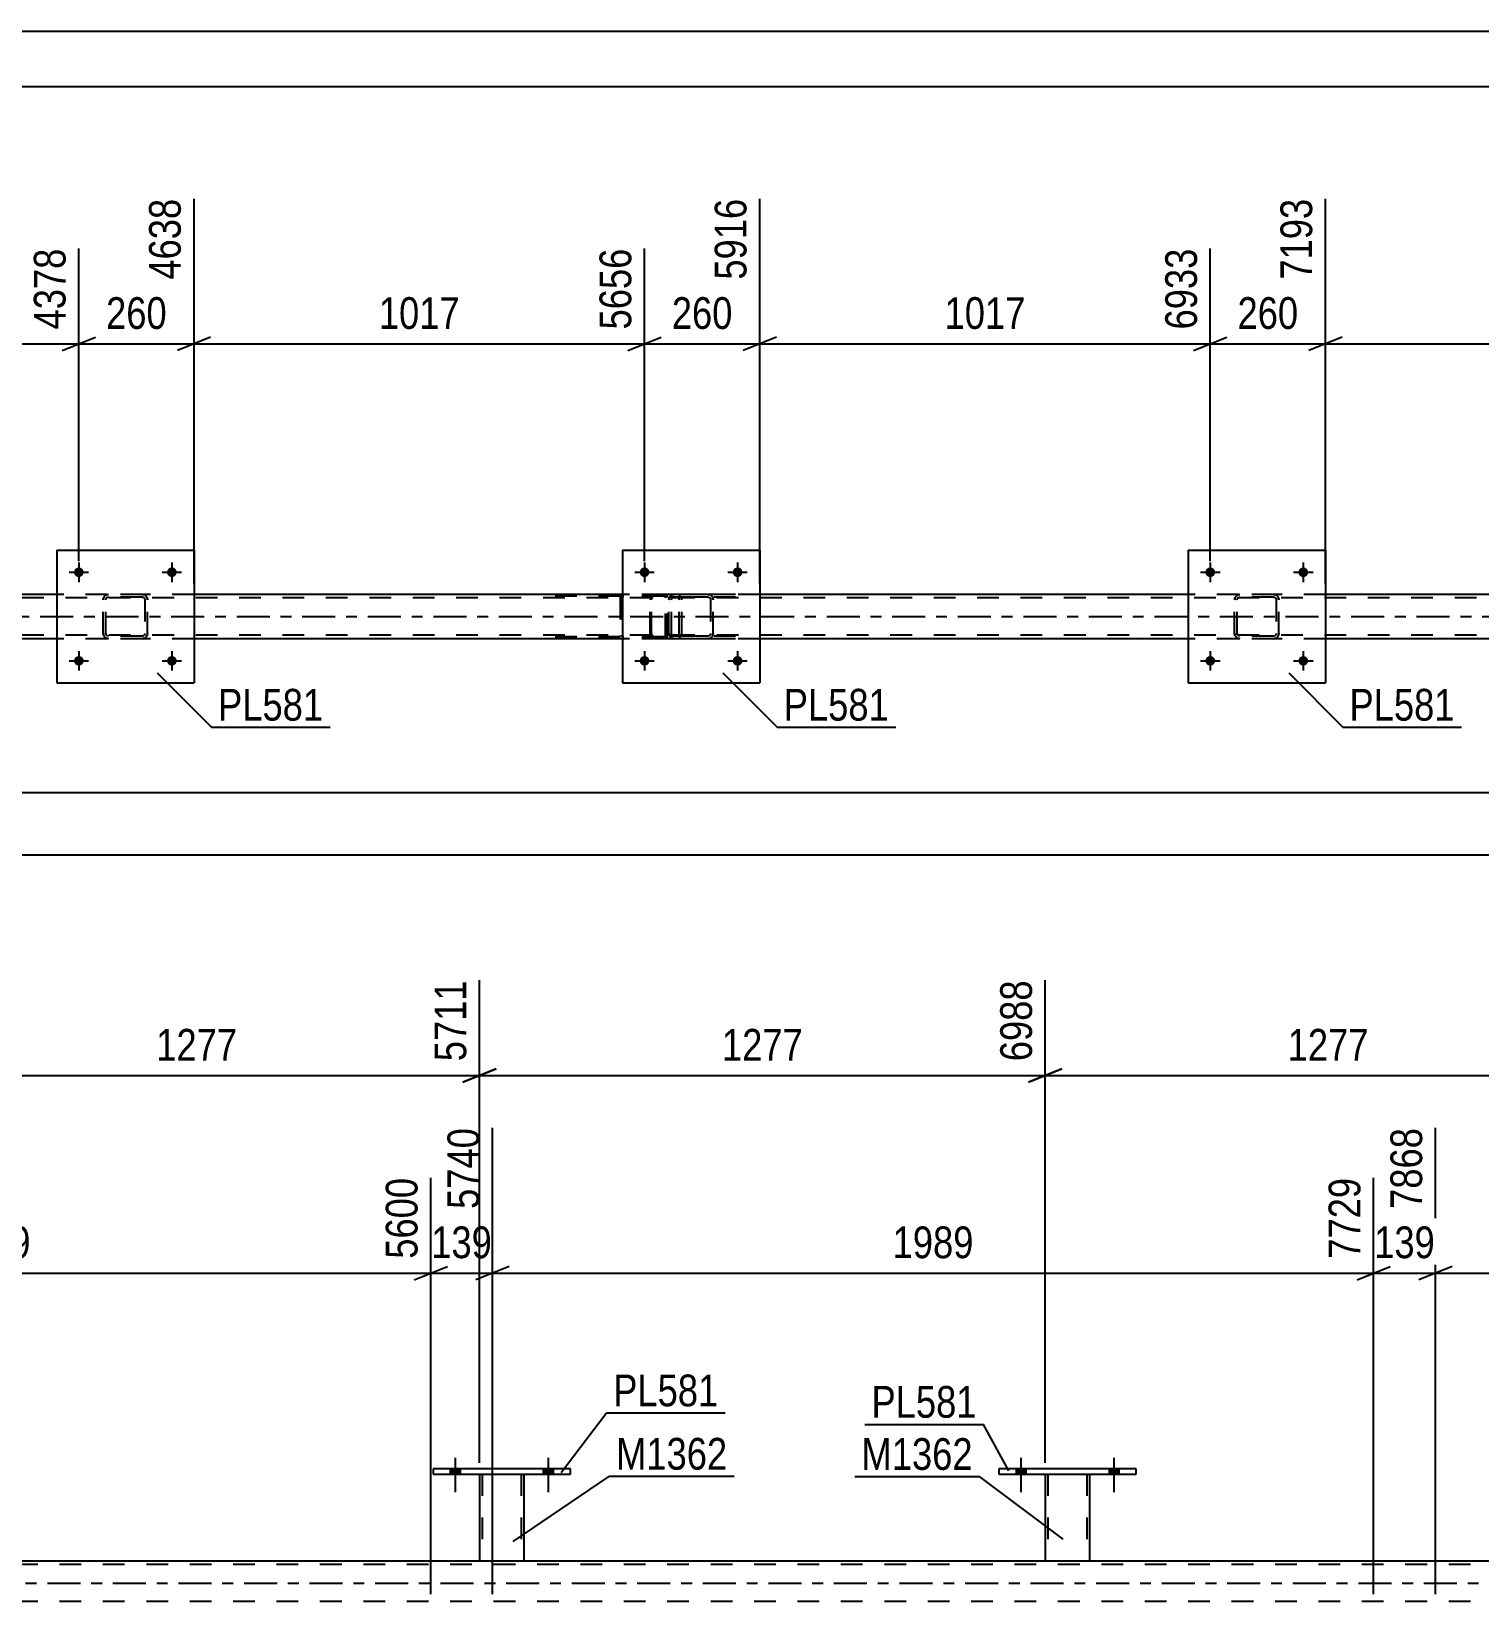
# Model space of a CAD drawing. Header units: millimetres. Extents: x 0 to 841, y 0 to 594.
# Drawn here: x 261.3 to 392.1, y 452.2 to 594 of the extents above; entities that cross this region are included whole.
import ezdxf

# ---------------------------------------------------------------- set-up
doc = ezdxf.new("R2010")
doc.units = ezdxf.units.MM
doc.linetypes.add('DXK_LINE_DOT2', pattern=[3.9198, 1.9599, -1.9599])
doc.linetypes.add('DXK_LINE_DOT3', pattern=[5.9187, 2.979, -0.9799, 0.9799, -0.9799])
doc.styles.add('Arial Narrow', font='ARIALN.TTF', dxfattribs={"height": 0.2})

# ---------------------------------------------------------------- blocks, each defined once
blk = doc.blocks.new('Unknown-318933943-1135')
at = {"color": 5, "linetype": 'Continuous'}
for p, q in [((841, 594), (0, 594)), ((836, 589), (5, 589))]:
    blk.add_line(p, q, dxfattribs=at)
blk = doc.blocks.new('Part-318933943-26297 - 26293')
at = {"color": 7, "linetype": 'DXK_LINE_DOT2'}
for p, q in [((318.38, 543.15), (308.56, 543.15)), ((318.38, 542.99), (308.56, 542.99)), ((314.49, 542.96), (314.46, 542.83)), ((314.46, 542.83), (314.46, 539.47)), ((314.63, 542.83), (314.64, 542.9)), ((314.63, 542.83), (314.63, 539.47)), ((314.64, 542.9), (314.68, 542.95)), ((314.8, 543.15), (314.67, 543.13)), ((314.68, 542.95), (314.73, 542.98)), ((314.73, 542.98), (314.8, 542.99)), ((318.51, 543.13), (318.38, 543.15)), ((318.38, 542.99), (318.44, 542.98)), ((318.44, 542.98), (318.5, 542.95)), ((318.5, 542.95), (318.53, 542.9)), ((318.53, 542.9), (318.55, 542.83)), ((318.55, 539.47), (318.55, 542.83)), ((318.72, 542.83), (318.69, 542.96)), ((318.72, 539.47), (318.72, 542.83)), ((318.38, 539.31), (308.56, 539.31)), ((318.38, 539.15), (308.56, 539.15)), ((314.46, 539.47), (314.49, 539.35)), ((314.64, 539.41), (314.63, 539.47)), ((314.68, 539.36), (314.64, 539.41)), ((314.67, 539.18), (314.8, 539.15)), ((314.73, 539.33), (314.68, 539.36)), ((314.8, 539.31), (314.73, 539.33)), ((318.44, 539.33), (318.38, 539.31)), ((318.38, 539.15), (318.51, 539.18)), ((318.5, 539.36), (318.44, 539.33)), ((318.53, 539.41), (318.5, 539.36)), ((318.55, 539.47), (318.53, 539.41)), ((318.69, 539.35), (318.72, 539.47))]:
    blk.add_line(p, q, dxfattribs=at)
for centre, start, end in [((314.79, 542.82), 110.7583, 155.68), ((318.39, 542.82), 24.32, 69.2417), ((318.39, 539.49), 290.7583, 335.68)]:
    blk.add_arc(centre, 0.331, start, end, dxfattribs=at)
blk = doc.blocks.new('Part-318933943-26298 - 26293')
at = {"color": 7, "linetype": 'DXK_LINE_DOT2'}
for p, q in [((317.19, 542.86), (317.17, 542.67)), ((317.17, 539.63), (317.17, 542.67)), ((317.25, 543.01), (317.19, 542.86)), ((317.34, 543.12), (317.25, 543.01)), ((317.3, 542.67), (317.31, 542.77)), ((317.3, 539.63), (317.3, 542.67)), ((317.31, 542.77), (317.34, 542.84)), ((317.44, 543.15), (317.34, 543.12)), ((317.34, 542.84), (317.39, 542.9)), ((317.39, 542.9), (317.44, 542.91)), ((324.87, 543.15), (317.44, 543.15)), ((324.87, 542.91), (317.44, 542.91)), ((318.72, 542.91), (318.72, 543.15)), ((319.72, 543.12), (319.53, 543.15)), ((319.53, 542.91), (319.63, 542.9)), ((319.63, 542.9), (319.71, 542.84)), ((319.71, 542.84), (319.76, 542.77)), ((319.76, 542.77), (319.78, 542.67)), ((319.78, 539.63), (319.78, 542.67)), ((320.03, 542.67), (320, 542.86)), ((320.03, 539.63), (320.03, 542.67)), ((317.17, 539.63), (317.19, 539.45)), ((317.19, 539.45), (317.25, 539.3)), ((317.25, 539.3), (317.34, 539.19)), ((317.31, 539.54), (317.3, 539.63)), ((317.34, 539.47), (317.31, 539.54)), ((317.39, 539.41), (317.34, 539.47)), ((317.34, 539.19), (317.44, 539.15)), ((317.44, 539.39), (317.39, 539.41)), ((324.87, 539.39), (317.44, 539.39)), ((324.87, 539.15), (317.44, 539.15)), ((318.72, 539.15), (318.72, 539.39)), ((319.63, 539.41), (319.53, 539.39)), ((319.53, 539.15), (319.72, 539.19)), ((319.71, 539.47), (319.63, 539.41)), ((319.76, 539.54), (319.71, 539.47)), ((319.78, 539.63), (319.76, 539.54)), ((320, 539.45), (320.03, 539.63))]:
    blk.add_line(p, q, dxfattribs=at)
for centre, start, end in [((319.55, 542.66), 23.8494, 68.8059), ((319.55, 539.65), 291.1941, 336.1506)]:
    blk.add_arc(centre, 0.492, start, end, dxfattribs=at)
blk = doc.blocks.new('Bolt-318933943-26422 - 26293')
at = {"linetype": 'Continuous'}
for points in [[(317.1, 537.15, -1), (316.22, 537.15, -1)], [(325.5, 537.15, -1), (324.62, 537.15, -1)]]:
    blk.add_hatch(color=1, dxfattribs=at).paths.add_polyline_path(points)
at = {"color": 1, "linetype": 'Continuous'}
for p, q in [((316.66, 538.03), (316.66, 536.27)), ((325.06, 538.03), (325.06, 536.27)), ((315.78, 537.15), (317.54, 537.15)), ((324.18, 537.15), (325.94, 537.15))]:
    blk.add_line(p, q, dxfattribs=at)
blk = doc.blocks.new('Part-318933943-26383 - 26293')
at = {"color": 2, "linetype": 'Continuous'}
for p, q in [((314.66, 547.15), (314.66, 535.15)), ((314.66, 547.15), (327.06, 547.15)), ((327.06, 547.15), (327.06, 535.15)), ((314.66, 535.15), (327.06, 535.15))]:
    blk.add_line(p, q, dxfattribs=at)
blk = doc.blocks.new('Part-318933943-26308 - 26293')
at = {"color": 7, "linetype": 'DXK_LINE_DOT2'}
for p, q in [((752.39, 542.83), (90.44, 542.83)), ((275.98, 543.15), (263.58, 543.15)), ((327.06, 543.15), (314.66, 543.15)), ((378.14, 543.15), (365.74, 543.15)), ((752.39, 539.47), (90.44, 539.47)), ((275.98, 539.15), (263.58, 539.15)), ((327.06, 539.15), (314.66, 539.15)), ((378.14, 539.15), (365.74, 539.15))]:
    blk.add_line(p, q, dxfattribs=at)
at = {"color": 2, "linetype": 'Continuous'}
for p, q in [((263.58, 543.15), (224.9, 543.15)), ((314.66, 543.15), (275.98, 543.15)), ((365.74, 543.15), (327.06, 543.15)), ((416.82, 543.15), (378.14, 543.15)), ((263.58, 539.15), (224.9, 539.15)), ((314.66, 539.15), (275.98, 539.15)), ((365.74, 539.15), (327.06, 539.15)), ((416.82, 539.15), (378.14, 539.15))]:
    blk.add_line(p, q, dxfattribs=at)
at = {"color": 7, "linetype": 'DXK_LINE_DOT3'}
blk.add_line((90.44, 541.15), (752.39, 541.15), dxfattribs=at)
blk = doc.blocks.new('Part-318933943-26381 - 26293')
at = {"color": 2, "linetype": 'Continuous'}
for p, q in [((365.74, 547.15), (365.74, 535.15)), ((365.74, 547.15), (378.14, 547.15)), ((378.14, 547.15), (378.14, 535.15)), ((365.74, 535.15), (378.14, 535.15))]:
    blk.add_line(p, q, dxfattribs=at)
blk = doc.blocks.new('Bolt-318933943-26424 - 26293')
at = {"linetype": 'Continuous'}
for points in [[(266.02, 537.15, -1), (265.14, 537.15, -1)], [(274.42, 537.15, -1), (273.54, 537.15, -1)]]:
    blk.add_hatch(color=1, dxfattribs=at).paths.add_polyline_path(points)
at = {"color": 1, "linetype": 'Continuous'}
for p, q in [((265.58, 538.03), (265.58, 536.27)), ((273.98, 538.03), (273.98, 536.27)), ((264.7, 537.15), (266.46, 537.15)), ((273.1, 537.15), (274.86, 537.15))]:
    blk.add_line(p, q, dxfattribs=at)
blk = doc.blocks.new('Part-318933943-26380 - 26293')
at = {"color": 7, "linetype": 'DXK_LINE_DOT2'}
for p, q in [((369.94, 542.67), (369.98, 542.86)), ((369.98, 542.86), (369.94, 542.67)), ((369.94, 539.63), (369.94, 542.67)), ((370.18, 542.67), (370.2, 542.77)), ((370.18, 539.63), (370.18, 542.67)), ((370.2, 542.77), (370.25, 542.84)), ((370.24, 543.12), (370.42, 543.15)), ((370.42, 543.15), (370.24, 543.12)), ((370.25, 542.84), (370.33, 542.9)), ((370.33, 542.9), (370.42, 542.91)), ((373.46, 543.15), (370.42, 543.15)), ((373.46, 542.91), (370.42, 542.91)), ((373.46, 543.15), (373.65, 543.12)), ((373.65, 543.12), (373.46, 543.15)), ((373.46, 542.91), (373.56, 542.9)), ((373.56, 542.9), (373.63, 542.84)), ((373.63, 542.84), (373.68, 542.77)), ((373.68, 542.77), (373.7, 542.67)), ((373.7, 542.67), (373.7, 539.63)), ((373.91, 542.86), (373.94, 542.67)), ((373.94, 542.67), (373.91, 542.86)), ((373.94, 539.63), (373.94, 542.67)), ((369.98, 539.45), (369.94, 539.63)), ((369.94, 539.63), (369.98, 539.45)), ((370.2, 539.54), (370.18, 539.63)), ((370.25, 539.46), (370.2, 539.54)), ((370.42, 539.15), (370.24, 539.19)), ((370.24, 539.19), (370.42, 539.15)), ((370.33, 539.41), (370.25, 539.46)), ((370.42, 539.39), (370.33, 539.41)), ((373.46, 539.39), (370.42, 539.39)), ((373.46, 539.15), (370.42, 539.15)), ((373.56, 539.41), (373.46, 539.39)), ((373.65, 539.19), (373.46, 539.15)), ((373.46, 539.15), (373.65, 539.19)), ((373.63, 539.46), (373.56, 539.41)), ((373.68, 539.54), (373.63, 539.46)), ((373.7, 539.63), (373.68, 539.54)), ((373.94, 539.63), (373.91, 539.45)), ((373.91, 539.45), (373.94, 539.63))]:
    blk.add_line(p, q, dxfattribs=at)
at = {"color": 7, "linetype": 'DXK_LINE_DOT3'}
blk.add_line((371.94, 541.15), (371.94, 541.15), dxfattribs=at)
at = {"color": 7, "linetype": 'DXK_LINE_DOT2'}
for centre, start, end in [((370.42, 542.67), 112.5, 157.5), ((370.42, 542.67), 112.5, 157.5), ((373.46, 542.67), 22.5, 67.5), ((373.46, 542.67), 22.5, 67.5), ((370.42, 539.63), 202.5, 247.5), ((370.42, 539.63), 202.5, 247.5), ((373.46, 539.63), 292.5, 337.5), ((373.46, 539.63), 292.5, 337.5)]:
    blk.add_arc(centre, 0.48, start, end, dxfattribs=at)
blk = doc.blocks.new('Part-318933943-26382 - 26293')
at = {"color": 7, "linetype": 'DXK_LINE_DOT2'}
for p, q in [((318.86, 542.67), (318.9, 542.86)), ((318.9, 542.86), (318.86, 542.67)), ((318.86, 539.63), (318.86, 542.67)), ((319.1, 542.67), (319.12, 542.77)), ((319.1, 539.63), (319.1, 542.67)), ((319.12, 542.77), (319.17, 542.84)), ((319.16, 543.12), (319.34, 543.15)), ((319.34, 543.15), (319.16, 543.12)), ((319.17, 542.84), (319.25, 542.9)), ((319.25, 542.9), (319.34, 542.91)), ((322.38, 543.15), (319.34, 543.15)), ((322.38, 542.91), (319.34, 542.91)), ((322.38, 543.15), (322.57, 543.12)), ((322.57, 543.12), (322.38, 543.15)), ((322.38, 542.91), (322.47, 542.9)), ((322.47, 542.9), (322.55, 542.84)), ((322.55, 542.84), (322.6, 542.77)), ((322.6, 542.77), (322.62, 542.67)), ((322.62, 542.67), (322.62, 539.63)), ((322.83, 542.86), (322.86, 542.67)), ((322.86, 542.67), (322.83, 542.86)), ((322.86, 539.63), (322.86, 542.67)), ((318.9, 539.45), (318.86, 539.63)), ((318.86, 539.63), (318.9, 539.45)), ((319.12, 539.54), (319.1, 539.63)), ((319.17, 539.46), (319.12, 539.54)), ((319.34, 539.15), (319.16, 539.19)), ((319.16, 539.19), (319.34, 539.15)), ((319.25, 539.41), (319.17, 539.46)), ((319.34, 539.39), (319.25, 539.41)), ((322.38, 539.39), (319.34, 539.39)), ((322.38, 539.15), (319.34, 539.15)), ((322.47, 539.41), (322.38, 539.39)), ((322.57, 539.19), (322.38, 539.15)), ((322.38, 539.15), (322.57, 539.19)), ((322.55, 539.46), (322.47, 539.41)), ((322.6, 539.54), (322.55, 539.46)), ((322.62, 539.63), (322.6, 539.54)), ((322.86, 539.63), (322.83, 539.45)), ((322.83, 539.45), (322.86, 539.63))]:
    blk.add_line(p, q, dxfattribs=at)
at = {"color": 7, "linetype": 'DXK_LINE_DOT3'}
blk.add_line((320.86, 541.15), (320.86, 541.15), dxfattribs=at)
at = {"color": 7, "linetype": 'DXK_LINE_DOT2'}
for centre, start, end in [((319.34, 542.67), 112.5, 157.5), ((319.34, 542.67), 112.5, 157.5), ((322.38, 542.67), 22.5, 67.5), ((322.38, 542.67), 22.5, 67.5), ((319.34, 539.63), 202.5, 247.5), ((319.34, 539.63), 202.5, 247.5), ((322.38, 539.63), 292.5, 337.5), ((322.38, 539.63), 292.5, 337.5)]:
    blk.add_arc(centre, 0.48, start, end, dxfattribs=at)
blk = doc.blocks.new('Part-318933943-26384 - 26293')
at = {"color": 7, "linetype": 'DXK_LINE_DOT2'}
for p, q in [((267.78, 542.67), (267.82, 542.86)), ((267.82, 542.86), (267.78, 542.67)), ((267.78, 539.63), (267.78, 542.67)), ((268.02, 542.67), (268.04, 542.77)), ((268.02, 539.63), (268.02, 542.67)), ((268.04, 542.77), (268.09, 542.84)), ((268.08, 543.12), (268.26, 543.15)), ((268.26, 543.15), (268.08, 543.12)), ((268.09, 542.84), (268.17, 542.9)), ((268.17, 542.9), (268.26, 542.91)), ((271.3, 543.15), (268.26, 543.15)), ((271.3, 542.91), (268.26, 542.91)), ((271.3, 543.15), (271.49, 543.12)), ((271.49, 543.12), (271.3, 543.15)), ((271.3, 542.91), (271.39, 542.9)), ((271.39, 542.9), (271.47, 542.84)), ((271.47, 542.84), (271.52, 542.77)), ((271.52, 542.77), (271.54, 542.67)), ((271.54, 542.67), (271.54, 539.63)), ((271.75, 542.86), (271.78, 542.67)), ((271.78, 542.67), (271.75, 542.86)), ((271.78, 539.63), (271.78, 542.67)), ((267.82, 539.45), (267.78, 539.63)), ((267.78, 539.63), (267.82, 539.45)), ((268.04, 539.54), (268.02, 539.63)), ((268.09, 539.46), (268.04, 539.54)), ((268.26, 539.15), (268.08, 539.19)), ((268.08, 539.19), (268.26, 539.15)), ((268.17, 539.41), (268.09, 539.46)), ((268.26, 539.39), (268.17, 539.41)), ((271.3, 539.39), (268.26, 539.39)), ((271.3, 539.15), (268.26, 539.15)), ((271.39, 539.41), (271.3, 539.39)), ((271.49, 539.19), (271.3, 539.15)), ((271.3, 539.15), (271.49, 539.19)), ((271.47, 539.46), (271.39, 539.41)), ((271.52, 539.54), (271.47, 539.46)), ((271.54, 539.63), (271.52, 539.54)), ((271.78, 539.63), (271.75, 539.45)), ((271.75, 539.45), (271.78, 539.63))]:
    blk.add_line(p, q, dxfattribs=at)
at = {"color": 7, "linetype": 'DXK_LINE_DOT3'}
blk.add_line((269.78, 541.15), (269.78, 541.15), dxfattribs=at)
at = {"color": 7, "linetype": 'DXK_LINE_DOT2'}
for centre, start, end in [((268.26, 542.67), 112.5, 157.5), ((268.26, 542.67), 112.5, 157.5), ((271.3, 542.67), 22.5, 67.5), ((271.3, 542.67), 22.5, 67.5), ((268.26, 539.63), 202.5, 247.5), ((268.26, 539.63), 202.5, 247.5), ((271.3, 539.63), 292.5, 337.5), ((271.3, 539.63), 292.5, 337.5)]:
    blk.add_arc(centre, 0.48, start, end, dxfattribs=at)
blk = doc.blocks.new('Part-318933943-26385 - 26293')
at = {"color": 2, "linetype": 'Continuous'}
for p, q in [((263.58, 547.15), (263.58, 535.15)), ((263.58, 547.15), (275.98, 547.15)), ((275.98, 547.15), (275.98, 535.15)), ((263.58, 535.15), (275.98, 535.15))]:
    blk.add_line(p, q, dxfattribs=at)
blk = doc.blocks.new('Bolt-318933943-26420 - 26293')
at = {"linetype": 'Continuous'}
for points in [[(368.18, 537.15, -1), (367.3, 537.15, -1)], [(376.58, 537.15, -1), (375.7, 537.15, -1)]]:
    blk.add_hatch(color=1, dxfattribs=at).paths.add_polyline_path(points)
at = {"color": 1, "linetype": 'Continuous'}
for p, q in [((367.74, 538.03), (367.74, 536.27)), ((376.14, 538.03), (376.14, 536.27)), ((366.86, 537.15), (368.62, 537.15)), ((375.26, 537.15), (377.02, 537.15))]:
    blk.add_line(p, q, dxfattribs=at)
blk = doc.blocks.new('Bolt-318933943-26421 - 26293')
at = {"linetype": 'Continuous'}
for points in [[(368.18, 545.15, -1), (367.3, 545.15, -1)], [(376.58, 545.15, -1), (375.7, 545.15, -1)]]:
    blk.add_hatch(color=1, dxfattribs=at).paths.add_polyline_path(points)
at = {"color": 1, "linetype": 'Continuous'}
for p, q in [((367.74, 546.03), (367.74, 544.27)), ((376.14, 546.03), (376.14, 544.27)), ((366.86, 545.15), (368.62, 545.15)), ((375.26, 545.15), (377.02, 545.15))]:
    blk.add_line(p, q, dxfattribs=at)
blk = doc.blocks.new('Bolt-318933943-26423 - 26293')
at = {"linetype": 'Continuous'}
for points in [[(317.1, 545.15, -1), (316.22, 545.15, -1)], [(325.5, 545.15, -1), (324.62, 545.15, -1)]]:
    blk.add_hatch(color=1, dxfattribs=at).paths.add_polyline_path(points)
at = {"color": 1, "linetype": 'Continuous'}
for p, q in [((316.66, 546.03), (316.66, 544.27)), ((325.06, 546.03), (325.06, 544.27)), ((315.78, 545.15), (317.54, 545.15)), ((324.18, 545.15), (325.94, 545.15))]:
    blk.add_line(p, q, dxfattribs=at)
blk = doc.blocks.new('Bolt-318933943-26425 - 26293')
at = {"linetype": 'Continuous'}
for points in [[(266.02, 545.15, -1), (265.14, 545.15, -1)], [(274.42, 545.15, -1), (273.54, 545.15, -1)]]:
    blk.add_hatch(color=1, dxfattribs=at).paths.add_polyline_path(points)
at = {"color": 1, "linetype": 'Continuous'}
for p, q in [((265.58, 546.03), (265.58, 544.27)), ((273.98, 546.03), (273.98, 544.27)), ((264.7, 545.15), (266.46, 545.15)), ((273.1, 545.15), (274.86, 545.15))]:
    blk.add_line(p, q, dxfattribs=at)
blk = doc.blocks.new('Part-318933943-4935 - 4933')
at = {"color": 2, "linetype": 'Continuous'}
for p, q in [((348.64, 464.18), (348.64, 463.7)), ((361.04, 464.18), (348.64, 464.18)), ((361.04, 463.7), (361.04, 464.18)), ((348.64, 463.7), (361.04, 463.7))]:
    blk.add_line(p, q, dxfattribs=at)
blk = doc.blocks.new('Bolt-318933943-5137 - 4933')
at = {"linetype": 'Continuous'}
for points in [[(299.12, 463.7), (300, 463.7), (300, 464.18), (299.12, 464.18)], [(307.52, 463.7), (308.4, 463.7), (308.4, 464.18), (307.52, 464.18)]]:
    blk.add_hatch(color=1, dxfattribs=at).paths.add_polyline_path(points)
at = {"color": 1, "linetype": 'Continuous'}
for p, q in [((299.56, 465.18), (299.56, 462.06)), ((307.96, 465.18), (307.96, 462.06)), ((299.12, 464.18), (299.12, 463.7)), ((300, 464.18), (300, 463.7)), ((307.52, 464.18), (307.52, 463.7)), ((308.4, 464.18), (308.4, 463.7))]:
    blk.add_line(p, q, dxfattribs=at)
blk = doc.blocks.new('Part-318933943-4980 - 4933')
at = {"color": 2, "linetype": 'Continuous'}
for p, q in [((301.76, 463.7), (301.76, 455.86)), ((305.76, 463.7), (305.76, 455.86)), ((301.76, 455.86), (305.76, 455.86))]:
    blk.add_line(p, q, dxfattribs=at)
at = {"color": 7, "linetype": 'DXK_LINE_DOT2'}
for p, q in [((301.76, 463.7), (305.76, 463.7)), ((301.76, 463.7), (301.76, 463.7)), ((301.76, 463.7), (301.76, 463.7)), ((302, 463.7), (302, 455.86)), ((305.52, 463.7), (305.52, 455.86)), ((305.76, 463.7), (305.76, 463.7)), ((305.76, 463.7), (305.76, 463.7)), ((305.47, 455.86), (305.5, 455.86)), ((305.47, 455.86), (305.5, 455.86)), ((305.5, 455.86), (305.52, 455.86)), ((305.5, 455.86), (305.52, 455.86))]:
    blk.add_line(p, q, dxfattribs=at)
blk = doc.blocks.new('Part-318933943-4985 - 4933')
at = {"color": 2, "linetype": 'Continuous'}
for p, q in [((297.56, 464.18), (297.56, 463.7)), ((309.96, 464.18), (297.56, 464.18)), ((309.96, 463.7), (309.96, 464.18)), ((297.56, 463.7), (309.96, 463.7))]:
    blk.add_line(p, q, dxfattribs=at)
blk = doc.blocks.new('Bolt-318933943-5138 - 4933')
at = {"linetype": 'Continuous'}
for points in [[(299.12, 463.7), (300, 463.7), (300, 464.18), (299.12, 464.18)], [(307.52, 463.7), (308.4, 463.7), (308.4, 464.18), (307.52, 464.18)]]:
    blk.add_hatch(color=1, dxfattribs=at).paths.add_polyline_path(points)
at = {"color": 1, "linetype": 'Continuous'}
for p, q in [((299.56, 465.18), (299.56, 462.06)), ((307.96, 465.18), (307.96, 462.06)), ((299.12, 464.18), (299.12, 463.7)), ((300, 464.18), (300, 463.7)), ((307.52, 464.18), (307.52, 463.7)), ((308.4, 464.18), (308.4, 463.7))]:
    blk.add_line(p, q, dxfattribs=at)
blk = doc.blocks.new('Part-318933943-5190 - 4933')
at = {"color": 2, "linetype": 'Continuous'}
for p, q in [((352.84, 463.7), (352.84, 455.86)), ((356.84, 463.7), (356.84, 455.86)), ((352.84, 455.86), (356.84, 455.86))]:
    blk.add_line(p, q, dxfattribs=at)
at = {"color": 7, "linetype": 'DXK_LINE_DOT2'}
for p, q in [((352.84, 463.7), (356.84, 463.7)), ((352.84, 463.7), (352.84, 463.7)), ((352.84, 463.7), (352.84, 463.7)), ((353.08, 463.7), (353.08, 455.86)), ((356.6, 463.7), (356.6, 455.86)), ((356.84, 463.7), (356.84, 463.7)), ((356.84, 463.7), (356.84, 463.7)), ((356.55, 455.86), (356.58, 455.86)), ((356.55, 455.86), (356.58, 455.86)), ((356.58, 455.86), (356.6, 455.86)), ((356.58, 455.86), (356.6, 455.86))]:
    blk.add_line(p, q, dxfattribs=at)
blk = doc.blocks.new('Bolt-318933943-5213 - 4933')
at = {"linetype": 'Continuous'}
for points in [[(350.2, 463.7), (351.08, 463.7), (351.08, 464.18), (350.2, 464.18)], [(358.6, 463.7), (359.48, 463.7), (359.48, 464.18), (358.6, 464.18)]]:
    blk.add_hatch(color=1, dxfattribs=at).paths.add_polyline_path(points)
at = {"color": 1, "linetype": 'Continuous'}
for p, q in [((350.64, 465.18), (350.64, 462.06)), ((359.04, 465.18), (359.04, 462.06)), ((350.2, 464.18), (350.2, 463.7)), ((351.08, 464.18), (351.08, 463.7)), ((358.6, 464.18), (358.6, 463.7)), ((359.48, 464.18), (359.48, 463.7))]:
    blk.add_line(p, q, dxfattribs=at)
blk = doc.blocks.new('Bolt-318933943-5214 - 4933')
at = {"linetype": 'Continuous'}
for points in [[(350.2, 463.7), (351.08, 463.7), (351.08, 464.18), (350.2, 464.18)], [(358.6, 463.7), (359.48, 463.7), (359.48, 464.18), (358.6, 464.18)]]:
    blk.add_hatch(color=1, dxfattribs=at).paths.add_polyline_path(points)
at = {"color": 1, "linetype": 'Continuous'}
for p, q in [((350.64, 465.18), (350.64, 462.06)), ((359.04, 465.18), (359.04, 462.06)), ((350.2, 464.18), (350.2, 463.7)), ((351.08, 464.18), (351.08, 463.7)), ((358.6, 464.18), (358.6, 463.7)), ((359.48, 464.18), (359.48, 463.7))]:
    blk.add_line(p, q, dxfattribs=at)
blk = doc.blocks.new('Part-318933943-5313 - 4933')
at = {"color": 2, "linetype": 'Continuous'}
blk.add_line((73.34, 455.86), (779.29, 455.86), dxfattribs=at)
at = {"color": 7, "linetype": 'DXK_LINE_DOT2'}
for p, q in [((779.29, 455.54), (73.34, 455.54)), ((779.29, 452.18), (73.34, 452.18))]:
    blk.add_line(p, q, dxfattribs=at)
at = {"color": 7, "linetype": 'DXK_LINE_DOT3'}
blk.add_line((73.34, 453.86), (779.29, 453.86), dxfattribs=at)
blk = doc.blocks.new('StraightDimension-318933943-28447 - 26293')
at = {"color": 7, "linetype": 'Continuous'}
blk.add_line((89.8, 519.63), (790.15, 519.63), dxfattribs=at)
blk = doc.blocks.new('StraightDimension-318933943-28401 - 26293')
at = {"color": 7, "linetype": 'Continuous'}
blk.add_line((90.44, 525.27), (789.51, 525.27), dxfattribs=at)
blk = doc.blocks.new('StraightDimension-318933943-27747 - 26293')
at = {"color": 7, "linetype": 'Continuous'}
for p, q in [((378.14, 544.15), (378.14, 578.89)), ((418.82, 546.15), (418.82, 574.39)), ((379.64, 566.38), (376.64, 565.18)), ((417.32, 565.18), (420.32, 566.38)), ((378.14, 565.78), (418.82, 565.78))]:
    blk.add_line(p, q, dxfattribs=at)
at = {"color": 0}
blk.add_wipeout([(402.74, 566.53), (402.74, 570.73), (394.23, 570.73), (394.23, 566.53)], dxfattribs=at)
at = {"color": 3, "style": 'Arial Narrow'}
blk.add_text('1017', height=2.863, dxfattribs=at).set_placement((394.83, 567.13))
at = {"color": 0, "linetype": 'Continuous'}
blk.add_wipeout([(418.22, 574.99), (414.02, 574.99), (414.02, 566.48), (418.22, 566.48)], dxfattribs=at)
at = {"color": 3, "linetype": 'Continuous', "style": 'Arial Narrow'}
blk.add_text('8210', height=2.863, rotation=90.0002, dxfattribs=at).set_placement((417.62, 567.08))
blk = doc.blocks.new('StraightDimension-318933943-27748 - 26293')
at = {"color": 7, "linetype": 'Continuous'}
for p, q in [((378.14, 544.15), (378.14, 578.89)), ((367.74, 546.15), (367.74, 574.39)), ((366.24, 565.18), (369.24, 566.38)), ((379.64, 566.38), (376.64, 565.18)), ((367.74, 565.78), (378.14, 565.78))]:
    blk.add_line(p, q, dxfattribs=at)
at = {"color": 0}
blk.add_wipeout([(376.29, 566.53), (376.29, 570.73), (369.6, 570.73), (369.6, 566.53)], dxfattribs=at)
at = {"color": 3, "style": 'Arial Narrow'}
blk.add_text('260', height=2.863, dxfattribs=at).set_placement((370.2, 567.13))
at = {"color": 0, "linetype": 'Continuous'}
blk.add_wipeout([(377.54, 579.49), (373.34, 579.49), (373.34, 570.98), (377.54, 570.98)], dxfattribs=at)
at = {"color": 3, "linetype": 'Continuous', "style": 'Arial Narrow'}
blk.add_text('7193', height=2.863, rotation=90.0002, dxfattribs=at).set_placement((376.94, 571.58))
blk = doc.blocks.new('StraightDimension-318933943-27749 - 26293')
at = {"color": 7, "linetype": 'Continuous'}
for p, q in [((327.06, 544.15), (327.06, 578.89)), ((367.74, 546.15), (367.74, 574.39)), ((328.56, 566.38), (325.56, 565.18)), ((366.24, 565.18), (369.24, 566.38)), ((327.06, 565.78), (367.74, 565.78))]:
    blk.add_line(p, q, dxfattribs=at)
at = {"color": 0}
blk.add_wipeout([(351.66, 566.53), (351.66, 570.73), (343.15, 570.73), (343.15, 566.53)], dxfattribs=at)
at = {"color": 3, "style": 'Arial Narrow'}
blk.add_text('1017', height=2.863, dxfattribs=at).set_placement((343.75, 567.13))
at = {"color": 0, "linetype": 'Continuous'}
blk.add_wipeout([(367.14, 574.99), (362.94, 574.99), (362.94, 566.48), (367.14, 566.48)], dxfattribs=at)
at = {"color": 3, "linetype": 'Continuous', "style": 'Arial Narrow'}
blk.add_text('6933', height=2.863, rotation=90.0002, dxfattribs=at).set_placement((366.54, 567.08))
blk = doc.blocks.new('StraightDimension-318933943-27750 - 26293')
at = {"color": 7, "linetype": 'Continuous'}
for p, q in [((327.06, 544.15), (327.06, 578.89)), ((316.66, 546.15), (316.66, 574.39)), ((315.16, 565.18), (318.16, 566.38)), ((328.56, 566.38), (325.56, 565.18)), ((316.66, 565.78), (327.06, 565.78))]:
    blk.add_line(p, q, dxfattribs=at)
at = {"color": 0}
blk.add_wipeout([(325.2, 566.53), (325.2, 570.73), (318.52, 570.73), (318.52, 566.53)], dxfattribs=at)
at = {"color": 3, "style": 'Arial Narrow'}
blk.add_text('260', height=2.863, dxfattribs=at).set_placement((319.12, 567.13))
at = {"color": 0, "linetype": 'Continuous'}
blk.add_wipeout([(326.46, 579.49), (322.26, 579.49), (322.26, 570.98), (326.46, 570.98)], dxfattribs=at)
at = {"color": 3, "linetype": 'Continuous', "style": 'Arial Narrow'}
blk.add_text('5916', height=2.863, rotation=90.0002, dxfattribs=at).set_placement((325.86, 571.58))
blk = doc.blocks.new('StraightDimension-318933943-27751 - 26293')
at = {"color": 7, "linetype": 'Continuous'}
for p, q in [((275.98, 544.15), (275.98, 578.89)), ((316.66, 546.15), (316.66, 574.39)), ((277.48, 566.38), (274.48, 565.18)), ((315.16, 565.18), (318.16, 566.38)), ((275.98, 565.78), (316.66, 565.78))]:
    blk.add_line(p, q, dxfattribs=at)
at = {"color": 0}
blk.add_wipeout([(300.58, 566.53), (300.58, 570.73), (292.07, 570.73), (292.07, 566.53)], dxfattribs=at)
at = {"color": 3, "style": 'Arial Narrow'}
blk.add_text('1017', height=2.863, dxfattribs=at).set_placement((292.67, 567.13))
at = {"color": 0, "linetype": 'Continuous'}
blk.add_wipeout([(316.06, 574.99), (311.86, 574.99), (311.86, 566.48), (316.06, 566.48)], dxfattribs=at)
at = {"color": 3, "linetype": 'Continuous', "style": 'Arial Narrow'}
blk.add_text('5656', height=2.863, rotation=90.0002, dxfattribs=at).set_placement((315.46, 567.08))
blk = doc.blocks.new('StraightDimension-318933943-27752 - 26293')
at = {"color": 7, "linetype": 'Continuous'}
for p, q in [((275.98, 544.15), (275.98, 578.89)), ((265.58, 546.15), (265.58, 574.39)), ((264.08, 565.18), (267.08, 566.38)), ((277.48, 566.38), (274.48, 565.18)), ((265.58, 565.78), (275.98, 565.78))]:
    blk.add_line(p, q, dxfattribs=at)
at = {"color": 0}
blk.add_wipeout([(274.12, 566.53), (274.12, 570.73), (267.44, 570.73), (267.44, 566.53)], dxfattribs=at)
at = {"color": 3, "style": 'Arial Narrow'}
blk.add_text('260', height=2.863, dxfattribs=at).set_placement((268.04, 567.13))
at = {"color": 0, "linetype": 'Continuous'}
blk.add_wipeout([(275.38, 579.49), (271.18, 579.49), (271.18, 570.98), (275.38, 570.98)], dxfattribs=at)
at = {"color": 3, "linetype": 'Continuous', "style": 'Arial Narrow'}
blk.add_text('4638', height=2.863, rotation=90.0002, dxfattribs=at).set_placement((274.78, 571.58))
blk = doc.blocks.new('StraightDimension-318933943-27753 - 26293')
at = {"color": 7, "linetype": 'Continuous'}
for p, q in [((224.9, 544.15), (224.9, 578.89)), ((265.58, 546.15), (265.58, 574.39)), ((226.4, 566.38), (223.4, 565.18)), ((264.08, 565.18), (267.08, 566.38)), ((224.9, 565.78), (265.58, 565.78))]:
    blk.add_line(p, q, dxfattribs=at)
at = {"color": 0}
blk.add_wipeout([(249.5, 566.53), (249.5, 570.73), (240.99, 570.73), (240.99, 566.53)], dxfattribs=at)
at = {"color": 3, "style": 'Arial Narrow'}
blk.add_text('1017', height=2.863, dxfattribs=at).set_placement((241.59, 567.13))
at = {"color": 0, "linetype": 'Continuous'}
blk.add_wipeout([(264.98, 574.99), (260.78, 574.99), (260.78, 566.48), (264.98, 566.48)], dxfattribs=at)
at = {"color": 3, "linetype": 'Continuous', "style": 'Arial Narrow'}
blk.add_text('4378', height=2.863, rotation=90.0002, dxfattribs=at).set_placement((264.38, 567.08))
blk = doc.blocks.new('StraightDimension-318933943-28824 - 4933')
at = {"color": 7, "linetype": 'Continuous'}
for p, q in [((301.76, 464.7), (301.76, 508.3)), ((352.84, 464.7), (352.84, 508.3)), ((303.26, 500.29), (300.26, 499.09)), ((301.76, 499.69), (352.84, 499.69)), ((351.34, 499.09), (354.34, 500.29))]:
    blk.add_line(p, q, dxfattribs=at)
at = {"color": 0}
blk.add_wipeout([(331.56, 500.44), (331.56, 504.64), (323.05, 504.64), (323.05, 500.44)], dxfattribs=at)
at = {"color": 3, "style": 'Arial Narrow'}
blk.add_text('1277', height=2.863, dxfattribs=at).set_placement((323.65, 501.04))
at = {"color": 0, "linetype": 'Continuous'}
blk.add_wipeout([(352.24, 508.9), (348.04, 508.9), (348.04, 500.39), (352.24, 500.39)], dxfattribs=at)
at = {"color": 3, "linetype": 'Continuous', "style": 'Arial Narrow'}
blk.add_text('6988', height=2.863, rotation=90.0002, dxfattribs=at).set_placement((351.64, 500.99))
blk = doc.blocks.new('StraightDimension-318933943-28986 - 4933')
at = {"color": 7, "linetype": 'Continuous'}
for p, q in [((302.93, 452.86), (302.93, 494.96)), ((297.36, 452.86), (297.36, 490.46)), ((295.86, 481.25), (298.86, 482.45)), ((304.43, 482.45), (301.43, 481.25)), ((297.36, 481.85), (302.93, 481.85))]:
    blk.add_line(p, q, dxfattribs=at)
at = {"color": 0}
blk.add_wipeout([(303.49, 482.6), (303.49, 486.8), (296.8, 486.8), (296.8, 482.6)], dxfattribs=at)
at = {"color": 3, "style": 'Arial Narrow'}
blk.add_text('139', height=2.863, dxfattribs=at).set_placement((297.4, 483.2))
at = {"color": 0, "linetype": 'Continuous'}
blk.add_wipeout([(302.33, 495.56), (298.13, 495.56), (298.13, 487.05), (302.33, 487.05)], dxfattribs=at)
at = {"color": 3, "linetype": 'Continuous', "style": 'Arial Narrow'}
blk.add_text('5740', height=2.863, rotation=90.0002, dxfattribs=at).set_placement((301.73, 487.65))
blk = doc.blocks.new('StraightDimension-318933943-28823 - 4933')
at = {"color": 7, "linetype": 'Continuous'}
for p, q in [((352.84, 464.7), (352.84, 508.3)), ((403.92, 464.7), (403.92, 508.3)), ((354.34, 500.29), (351.34, 499.09)), ((352.84, 499.69), (403.92, 499.69)), ((402.42, 499.09), (405.42, 500.29))]:
    blk.add_line(p, q, dxfattribs=at)
at = {"color": 0}
blk.add_wipeout([(382.64, 500.44), (382.64, 504.64), (374.13, 504.64), (374.13, 500.44)], dxfattribs=at)
at = {"color": 3, "style": 'Arial Narrow'}
blk.add_text('1277', height=2.863, dxfattribs=at).set_placement((374.73, 501.04))
at = {"color": 0, "linetype": 'Continuous'}
blk.add_wipeout([(403.32, 508.9), (399.12, 508.9), (399.12, 500.39), (403.32, 500.39)], dxfattribs=at)
at = {"color": 3, "linetype": 'Continuous', "style": 'Arial Narrow'}
blk.add_text('8265', height=2.863, rotation=90.0002, dxfattribs=at).set_placement((402.72, 500.99))
blk = doc.blocks.new('StraightDimension-318933943-28825 - 4933')
at = {"color": 7, "linetype": 'Continuous'}
for p, q in [((250.68, 464.7), (250.68, 508.3)), ((301.76, 464.7), (301.76, 508.3)), ((252.18, 500.29), (249.18, 499.09)), ((250.68, 499.69), (301.76, 499.69)), ((300.26, 499.09), (303.26, 500.29))]:
    blk.add_line(p, q, dxfattribs=at)
at = {"color": 0}
blk.add_wipeout([(280.48, 500.44), (280.48, 504.64), (271.97, 504.64), (271.97, 500.44)], dxfattribs=at)
at = {"color": 3, "style": 'Arial Narrow'}
blk.add_text('1277', height=2.863, dxfattribs=at).set_placement((272.57, 501.04))
at = {"color": 0, "linetype": 'Continuous'}
blk.add_wipeout([(301.16, 508.9), (296.96, 508.9), (296.96, 500.39), (301.16, 500.39)], dxfattribs=at)
at = {"color": 3, "linetype": 'Continuous', "style": 'Arial Narrow'}
blk.add_text('5711', height=2.863, rotation=90.0002, dxfattribs=at).set_placement((300.56, 500.99))
blk = doc.blocks.new('StraightDimension-318933943-28983 - 4933')
at = {"color": 7, "linetype": 'Continuous'}
for p, q in [((388.07, 452.86), (388.07, 494.96)), ((467.63, 452.86), (467.63, 490.46)), ((389.57, 482.45), (386.57, 481.25)), ((466.13, 481.25), (469.13, 482.45)), ((388.07, 481.85), (467.63, 481.85))]:
    blk.add_line(p, q, dxfattribs=at)
at = {"color": 0}
blk.add_wipeout([(432.1, 482.6), (432.1, 486.8), (423.59, 486.8), (423.59, 482.6)], dxfattribs=at)
at = {"color": 3, "style": 'Arial Narrow'}
blk.add_text('1989', height=2.863, dxfattribs=at).set_placement((424.19, 483.2))
at = {"color": 0, "linetype": 'Continuous'}
blk.add_wipeout([(467.03, 491.06), (462.83, 491.06), (462.83, 482.55), (467.03, 482.55)], dxfattribs=at)
at = {"color": 3, "linetype": 'Continuous', "style": 'Arial Narrow'}
blk.add_text('9857', height=2.863, rotation=90.0002, dxfattribs=at).set_placement((466.43, 483.15))
blk = doc.blocks.new('StraightDimension-318933943-28984 - 4933')
at = {"color": 7, "linetype": 'Continuous'}
for p, q in [((388.07, 452.86), (388.07, 494.96)), ((382.49, 452.86), (382.49, 490.46)), ((380.99, 481.25), (383.99, 482.45)), ((389.57, 482.45), (386.57, 481.25)), ((382.49, 481.85), (388.07, 481.85))]:
    blk.add_line(p, q, dxfattribs=at)
at = {"color": 0}
blk.add_wipeout([(388.62, 482.6), (388.62, 486.8), (381.94, 486.8), (381.94, 482.6)], dxfattribs=at)
at = {"color": 3, "style": 'Arial Narrow'}
blk.add_text('139', height=2.863, dxfattribs=at).set_placement((382.54, 483.2))
at = {"color": 0, "linetype": 'Continuous'}
blk.add_wipeout([(387.47, 495.56), (383.27, 495.56), (383.27, 487.05), (387.47, 487.05)], dxfattribs=at)
at = {"color": 3, "linetype": 'Continuous', "style": 'Arial Narrow'}
blk.add_text('7868', height=2.863, rotation=90.0002, dxfattribs=at).set_placement((386.87, 487.65))
blk = doc.blocks.new('StraightDimension-318933943-28985 - 4933')
at = {"color": 7, "linetype": 'Continuous'}
for p, q in [((302.93, 452.86), (302.93, 494.96)), ((382.49, 452.86), (382.49, 490.46)), ((304.43, 482.45), (301.43, 481.25)), ((380.99, 481.25), (383.99, 482.45)), ((302.93, 481.85), (382.49, 481.85))]:
    blk.add_line(p, q, dxfattribs=at)
at = {"color": 0}
blk.add_wipeout([(346.97, 482.6), (346.97, 486.8), (338.46, 486.8), (338.46, 482.6)], dxfattribs=at)
at = {"color": 3, "style": 'Arial Narrow'}
blk.add_text('1989', height=2.863, dxfattribs=at).set_placement((339.06, 483.2))
at = {"color": 0, "linetype": 'Continuous'}
blk.add_wipeout([(381.89, 491.06), (377.69, 491.06), (377.69, 482.55), (381.89, 482.55)], dxfattribs=at)
at = {"color": 3, "linetype": 'Continuous', "style": 'Arial Narrow'}
blk.add_text('7729', height=2.863, rotation=90.0002, dxfattribs=at).set_placement((381.29, 483.15))
blk = doc.blocks.new('StraightDimension-318933943-28987 - 4933')
at = {"color": 7, "linetype": 'Continuous'}
for p, q in [((217.8, 452.86), (217.8, 494.96)), ((297.36, 452.86), (297.36, 490.46)), ((219.3, 482.45), (216.3, 481.25)), ((295.86, 481.25), (298.86, 482.45)), ((217.8, 481.85), (297.36, 481.85))]:
    blk.add_line(p, q, dxfattribs=at)
at = {"color": 0}
blk.add_wipeout([(261.84, 482.6), (261.84, 486.8), (253.32, 486.8), (253.32, 482.6)], dxfattribs=at)
at = {"color": 3, "style": 'Arial Narrow'}
blk.add_text('1989', height=2.863, dxfattribs=at).set_placement((253.92, 483.2))
at = {"color": 0, "linetype": 'Continuous'}
blk.add_wipeout([(296.76, 491.06), (292.56, 491.06), (292.56, 482.55), (296.76, 482.55)], dxfattribs=at)
at = {"color": 3, "linetype": 'Continuous', "style": 'Arial Narrow'}
blk.add_text('5600', height=2.863, rotation=90.0002, dxfattribs=at).set_placement((296.16, 483.15))
blk = doc.blocks.new('Mark-318933943-28460 - 26293')
at = {"color": 0}
blk.add_wipeout([(338.74, 531.75), (338.74, 534.75), (329.23, 534.75), (329.23, 531.75)], dxfattribs=at)
blk.add_wipeout([(338.74, 531.75), (338.74, 534.75), (329.23, 534.75), (329.23, 531.75)], dxfattribs=at)
at = {"color": 30, "linetype": 'Continuous'}
for p, q in [((323.74, 536.08), (328.63, 531.15)), ((328.63, 531.15), (339.34, 531.15))]:
    blk.add_line(p, q, dxfattribs=at)
at = {"color": 3, "style": 'Arial Narrow'}
blk.add_text('PL581', height=2.863, dxfattribs=at).set_placement((329.23, 531.75))
blk = doc.blocks.new('Mark-318933943-28463 - 26293')
at = {"color": 0}
blk.add_wipeout([(287.66, 531.75), (287.66, 534.75), (278.15, 534.75), (278.15, 531.75)], dxfattribs=at)
blk.add_wipeout([(287.66, 531.75), (287.66, 534.75), (278.15, 534.75), (278.15, 531.75)], dxfattribs=at)
at = {"color": 30, "linetype": 'Continuous'}
for p, q in [((272.66, 536.08), (277.55, 531.15)), ((277.55, 531.15), (288.26, 531.15))]:
    blk.add_line(p, q, dxfattribs=at)
at = {"color": 3, "style": 'Arial Narrow'}
blk.add_text('PL581', height=2.863, dxfattribs=at).set_placement((278.15, 531.75))
blk = doc.blocks.new('Mark-318933943-28457 - 26293')
at = {"color": 0}
blk.add_wipeout([(389.82, 531.75), (389.82, 534.75), (380.31, 534.75), (380.31, 531.75)], dxfattribs=at)
blk.add_wipeout([(389.82, 531.75), (389.82, 534.75), (380.31, 534.75), (380.31, 531.75)], dxfattribs=at)
at = {"color": 30, "linetype": 'Continuous'}
for p, q in [((374.83, 536.08), (379.71, 531.15)), ((379.71, 531.15), (390.42, 531.15))]:
    blk.add_line(p, q, dxfattribs=at)
at = {"color": 3, "style": 'Arial Narrow'}
blk.add_text('PL581', height=2.863, dxfattribs=at).set_placement((380.31, 531.75))
blk = doc.blocks.new('Mark-318933943-4976 - 4933')
at = {"color": 0}
blk.add_wipeout([(324.15, 464.1), (324.15, 467.1), (314.09, 467.1), (314.09, 464.1)], dxfattribs=at)
blk.add_wipeout([(324.15, 464.1), (324.15, 467.1), (314.09, 467.1), (314.09, 464.1)], dxfattribs=at)
at = {"color": 30, "linetype": 'Continuous'}
for p, q in [((304.81, 457.62), (313.49, 463.5)), ((313.49, 463.5), (324.75, 463.5))]:
    blk.add_line(p, q, dxfattribs=at)
at = {"color": 3, "style": 'Arial Narrow'}
blk.add_text('M1362', height=2.863, dxfattribs=at).set_placement((314.09, 464.1))
blk = doc.blocks.new('Mark-318933943-4981 - 4933')
at = {"color": 0}
blk.add_wipeout([(323.33, 469.82), (323.33, 472.82), (313.83, 472.82), (313.83, 469.82)], dxfattribs=at)
blk.add_wipeout([(323.33, 469.82), (323.33, 472.82), (313.83, 472.82), (313.83, 469.82)], dxfattribs=at)
at = {"color": 30, "linetype": 'Continuous'}
for p, q in [((309.13, 463.83), (313.23, 469.22)), ((313.23, 469.22), (323.93, 469.22))]:
    blk.add_line(p, q, dxfattribs=at)
at = {"color": 3, "style": 'Arial Narrow'}
blk.add_text('PL581', height=2.863, dxfattribs=at).set_placement((313.83, 469.82))
blk = doc.blocks.new('Mark-318933943-5186 - 4933')
at = {"color": 0}
blk.add_wipeout([(346.31, 464.08), (346.31, 467.08), (336.25, 467.08), (336.25, 464.08)], dxfattribs=at)
blk.add_wipeout([(346.31, 464.08), (346.31, 467.08), (336.25, 467.08), (336.25, 464.08)], dxfattribs=at)
at = {"color": 30, "linetype": 'Continuous'}
for p in [(335.65, 463.48), (354.47, 457.81)]:
    blk.add_line(p, (346.91, 463.48), dxfattribs=at)
at = {"color": 3, "style": 'Arial Narrow'}
blk.add_text('M1362', height=2.863, dxfattribs=at).set_placement((336.25, 464.08))
blk = doc.blocks.new('Mark-318933943-28715 - 4933')
at = {"color": 0}
blk.add_wipeout([(346.66, 468.79), (346.66, 471.79), (337.15, 471.79), (337.15, 468.79)], dxfattribs=at)
blk.add_wipeout([(346.66, 468.79), (346.66, 471.79), (337.15, 471.79), (337.15, 468.79)], dxfattribs=at)
at = {"color": 30, "linetype": 'Continuous'}
for p in [(336.55, 468.19), (349.54, 464)]:
    blk.add_line(p, (347.26, 468.19), dxfattribs=at)
at = {"color": 3, "style": 'Arial Narrow'}
blk.add_text('PL581', height=2.863, dxfattribs=at).set_placement((337.15, 468.79))

msp = doc.modelspace()

# ---------------------------------------------------------------- block references
for name in ['Unknown-318933943-1135', 'Part-318933943-26385 - 26293', 'Bolt-318933943-26425 - 26293', 'Part-318933943-26383 - 26293', 'Bolt-318933943-26423 - 26293', 'Part-318933943-26381 - 26293', 'Bolt-318933943-26421 - 26293', 'Part-318933943-26308 - 26293', 'Part-318933943-26384 - 26293', 'Part-318933943-26297 - 26293', 'Part-318933943-26298 - 26293', 'Part-318933943-26382 - 26293', 'Part-318933943-26380 - 26293', 'Bolt-318933943-26424 - 26293', 'Bolt-318933943-26422 - 26293', 'Bolt-318933943-26420 - 26293', 'Bolt-318933943-5137 - 4933', 'Bolt-318933943-5138 - 4933', 'Bolt-318933943-5213 - 4933', 'Bolt-318933943-5214 - 4933', 'Part-318933943-4985 - 4933', 'Part-318933943-4935 - 4933', 'Part-318933943-4980 - 4933', 'Part-318933943-5190 - 4933', 'Part-318933943-5313 - 4933']:
    msp.add_blockref(name, (0, 0))

# ---------------------------------------------------------------- next in the draw order: block references
for name in ['StraightDimension-318933943-27747 - 26293', 'StraightDimension-318933943-28447 - 26293', 'StraightDimension-318933943-28824 - 4933']:
    msp.add_blockref(name, (0, 0))

# ---------------------------------------------------------------- next in the draw order: block references
for name in ['StraightDimension-318933943-27748 - 26293', 'StraightDimension-318933943-28401 - 26293', 'StraightDimension-318933943-28823 - 4933', 'StraightDimension-318933943-28986 - 4933']:
    msp.add_blockref(name, (0, 0))

# ---------------------------------------------------------------- next in the draw order: block references
for name in ['StraightDimension-318933943-27749 - 26293', 'Mark-318933943-28463 - 26293', 'Mark-318933943-28460 - 26293', 'Mark-318933943-28457 - 26293', 'StraightDimension-318933943-28825 - 4933', 'StraightDimension-318933943-28983 - 4933']:
    msp.add_blockref(name, (0, 0))

# ---------------------------------------------------------------- next in the draw order: block references
for name in ['StraightDimension-318933943-27750 - 26293', 'StraightDimension-318933943-28987 - 4933', 'StraightDimension-318933943-28984 - 4933']:
    msp.add_blockref(name, (0, 0))

# ---------------------------------------------------------------- next in the draw order: block references
for name in ['StraightDimension-318933943-27751 - 26293', 'StraightDimension-318933943-28985 - 4933']:
    msp.add_blockref(name, (0, 0))

# ---------------------------------------------------------------- next in the draw order: block references
for name in ['StraightDimension-318933943-27752 - 26293', 'Mark-318933943-4976 - 4933', 'Mark-318933943-5186 - 4933']:
    msp.add_blockref(name, (0, 0))

# ---------------------------------------------------------------- next in the draw order: block references
for name in ['StraightDimension-318933943-27753 - 26293', 'Mark-318933943-4981 - 4933', 'Mark-318933943-28715 - 4933']:
    msp.add_blockref(name, (0, 0))

doc.saveas('drawing.dxf')
